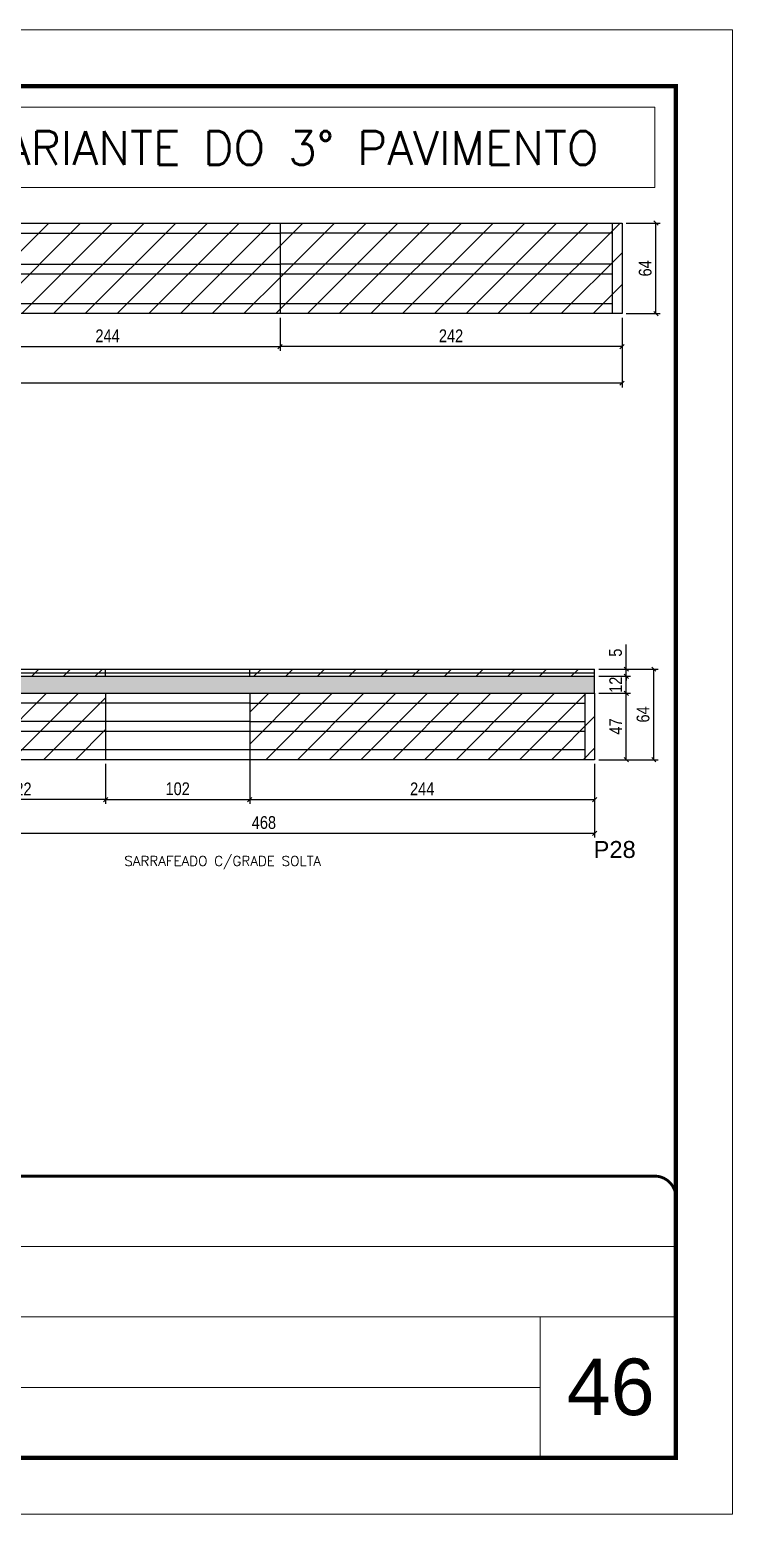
# Model space of a CAD drawing. Extents: x -10448 to -1189, y -11772 to 17235.
# Drawn here: x -7875 to -7378, y 3160 to 4210 of the extents above; entities that cross this region are included whole.
import ezdxf

# ---------------------------------------------------------------- set-up
doc = ezdxf.new("R2010")
doc.units = 0
doc.linetypes.add('CONTINUO', pattern=[0])
doc.linetypes.add('DASHED', pattern=[0.75, 0.5, -0.25])
for name, color, linetype in [('5', 5, 'Continuous'), ('COTA', 241, 'Continuous'), ('Painéis', 200, 'Continuous'), ('Reaproveitamento', 251, 'Continuous'), ('SARR_2.2x7', 40, 'Continuous'), ('SARR_EDITAR', 141, 'Continuous')]:
    doc.layers.add(name, color=color, linetype=linetype)
for name, color, linetype, lineweight in [('CARIMBO', 255, 'Continuous', 9), ('Folhas', 255, 'Continuous', 9), ('SARRAFO DE PRESSAO', 251, 'DASHED', 9), ('Texto Seção', 7, 'Continuous', 15)]:
    doc.layers.add(name, color=color, linetype=linetype, lineweight=lineweight)
doc.styles.add('ARIAL', font='arial.ttf')
doc.styles.add('COTA TECNICA-50', font='techl___.ttf', dxfattribs={"height": 9})
doc.styles.add('REGUA-120', font='ROMANS.shx', dxfattribs={"height": 15})
doc.styles.add('Romans', font='romans.shx')
doc.styles.get("Standard").update_dxf_attribs({"font": 'arial.ttf'})
doc.dimstyles.new('COTA PAINEL-50', dxfattribs={"dimtxt": 9, "dimasz": 3, "dimexe": 3, "dimexo": 3, "dimgap": 3, "dimtad": 1, "dimdec": 1, "dimzin": 12, "dimdsep": 46, "dimtxsty": 'COTA TECNICA-50', "dimblk1": 'OBLIQUE', "dimblk2": 'OBLIQUE', "dimsah": 1, "dimcen": 0.9, "dimclrd": 4, "dimclre": 4, "dimclrt": 240, "dimadec": 1, "dimazin": 3, "dimtfac": 1, "dimtdec": 1, "dimtmove": 0, "dimatfit": 3, "dimfxl": 1, "dimtolj": 1, "dimtzin": 12, "dimarcsym": 0})
pattern_1 = [(45, (-139469.283, -18395.978), (-11.2253202, 11.2253202), [])]
pattern_2 = [(45, (-139469.283, -18446.686), (-11.2253202, 11.2253202), [])]

# ---------------------------------------------------------------- blocks, each defined once
blk = doc.blocks.new('9999999999')
at = {"color": 30, "linetype": 'CONTINUO'}
for p, q in [((98564.6, 34379.6), (99584, 34379.6)), ((98564.6, 34329.8), (99488, 34329.8)), ((99584, 34329.8), (99488, 34329.8)), ((99488, 34329.8), (99488, 34230.2)), ((98564.6, 34280), (99488, 34280))]:
    blk.add_line(p, q, dxfattribs=at)
at = {"color": 30, "linetype": 'CONTINUO', "const_width": 2}
blk.add_lwpolyline([(99584, 34230.2), (99584, 34414.4, 0.414214), (99569, 34429.4), (98229, 34429.4, 0.414214), (98214, 34414.4), (98214, 34245.2, 0.414214), (98229, 34230.2), (99584, 34230.2)], format="xyb", dxfattribs=at)
at = {"layer": 'Folhas'}
blk.add_lwpolyline([(98139, 34190.2), (99624, 34190.2), (99624, 35240.2), (98139, 35240.2)], close=True, dxfattribs=at)
at = {"layer": 'Folhas', "color": 30, "const_width": 3}
blk.add_lwpolyline([(98214, 34230.2), (99584, 34230.2), (99584, 35200.2), (98214, 35200.2)], close=True, dxfattribs=at)
blk = doc.blocks.new('_Oblique')
at = {"color": 0, "linetype": 'ByBlock', "lineweight": -2}
blk.add_line((-0.5, -0.5), (0.5, 0.5), dxfattribs=at)
blk = doc.blocks.new('*D734')
at = {"layer": 'COTA', "color": 4, "linetype": 'ByBlock', "lineweight": -2, "transparency": 16777216}
for p, q in [((-7943.7, 3690.6), (-7943.7, 3662.4)), ((-7821.7, 3690.6), (-7821.7, 3662.4)), ((-7821.7, 3665.4), (-7943.7, 3665.4))]:
    blk.add_line(p, q, dxfattribs=at)
at = {"layer": 'Defpoints', "color": 0, "linetype": 'ByBlock', "transparency": 16777216}
for p in [(-7943.7, 3693.6), (-7821.7, 3693.6), (-7943.7, 3665.4)]:
    blk.add_point(p, dxfattribs=at)
at = {"layer": 'COTA', "color": 4, "linetype": 'ByBlock', "lineweight": -2, "transparency": 16777216, "xscale": 3, "yscale": 3, "zscale": 3, "rotation": 180}
blk.add_blockref('_Oblique', (-7943.7, 3665.4), dxfattribs=at)
at = {"layer": 'COTA', "color": 4, "linetype": 'ByBlock', "lineweight": -2, "transparency": 16777216, "xscale": 3, "yscale": 3, "zscale": 3}
blk.add_blockref('_Oblique', (-7821.7, 3665.4), dxfattribs=at)
at = {"layer": 'COTA', "color": 240, "linetype": 'ByBlock', "transparency": 16777216, "insert": (-7882.7, 3672.9), "char_height": 9, "attachment_point": 5, "style": 'COTA TECNICA-50'}
blk.add_mtext('\\A1;122', dxfattribs=at)
blk = doc.blocks.new('*D735')
at = {"layer": 'COTA', "color": 4, "linetype": 'ByBlock', "lineweight": -2, "transparency": 16777216}
for p, q in [((-7719.7, 3690.6), (-7719.7, 3662.4)), ((-7475.7, 3690.6), (-7475.7, 3662.4)), ((-7719.7, 3665.4), (-7475.7, 3665.4))]:
    blk.add_line(p, q, dxfattribs=at)
at = {"layer": 'Defpoints', "color": 0, "linetype": 'ByBlock', "transparency": 16777216}
for p in [(-7719.7, 3693.6), (-7475.7, 3693.6), (-7475.7, 3665.4)]:
    blk.add_point(p, dxfattribs=at)
at = {"layer": 'COTA', "color": 4, "linetype": 'ByBlock', "lineweight": -2, "transparency": 16777216, "xscale": 3, "yscale": 3, "zscale": 3, "rotation": 180}
blk.add_blockref('_Oblique', (-7719.7, 3665.4), dxfattribs=at)
at = {"layer": 'COTA', "color": 4, "linetype": 'ByBlock', "lineweight": -2, "transparency": 16777216, "xscale": 3, "yscale": 3, "zscale": 3}
blk.add_blockref('_Oblique', (-7475.7, 3665.4), dxfattribs=at)
at = {"layer": 'COTA', "color": 240, "linetype": 'ByBlock', "transparency": 16777216, "insert": (-7597.7, 3673), "char_height": 9, "attachment_point": 5, "style": 'COTA TECNICA-50'}
blk.add_mtext('\\A1;244', dxfattribs=at)
blk = doc.blocks.new('*D1820')
at = {"layer": 'COTA', "color": 4, "linetype": 'ByBlock', "lineweight": -2, "transparency": 16777216}
for p, q in [((-7943.7, 3690.6), (-7943.7, 3638.5)), ((-7475.7, 3690.6), (-7475.7, 3638.5)), ((-7475.7, 3641.5), (-7943.7, 3641.5))]:
    blk.add_line(p, q, dxfattribs=at)
at = {"layer": 'Defpoints', "color": 0, "linetype": 'ByBlock', "transparency": 16777216}
for p in [(-7943.7, 3693.6), (-7475.7, 3693.6), (-7943.7, 3641.5)]:
    blk.add_point(p, dxfattribs=at)
at = {"layer": 'COTA', "color": 4, "linetype": 'ByBlock', "lineweight": -2, "transparency": 16777216, "xscale": 3, "yscale": 3, "zscale": 3, "rotation": 180}
blk.add_blockref('_Oblique', (-7943.7, 3641.5), dxfattribs=at)
at = {"layer": 'COTA', "color": 4, "linetype": 'ByBlock', "lineweight": -2, "transparency": 16777216, "xscale": 3, "yscale": 3, "zscale": 3}
blk.add_blockref('_Oblique', (-7475.7, 3641.5), dxfattribs=at)
at = {"layer": 'COTA', "color": 240, "linetype": 'ByBlock', "transparency": 16777216, "insert": (-7709.7, 3649.1), "char_height": 9, "attachment_point": 5, "style": 'COTA TECNICA-50'}
blk.add_mtext('\\A1;468', dxfattribs=at)
blk = doc.blocks.new('*D739')
at = {"layer": 'COTA', "color": 4, "linetype": 'ByBlock', "lineweight": -2, "transparency": 16777216}
for p, q in [((-7698.3, 4006.1), (-7698.3, 3982.8)), ((-7456.3, 4006.1), (-7456.3, 3982.8)), ((-7456.3, 3985.8), (-7698.3, 3985.8))]:
    blk.add_line(p, q, dxfattribs=at)
at = {"layer": 'Defpoints', "color": 0, "linetype": 'ByBlock', "transparency": 16777216}
for p in [(-7698.3, 4009.1), (-7456.3, 4009.1), (-7698.3, 3985.8)]:
    blk.add_point(p, dxfattribs=at)
at = {"layer": 'COTA', "color": 4, "linetype": 'ByBlock', "lineweight": -2, "transparency": 16777216, "xscale": 3, "yscale": 3, "zscale": 3, "rotation": 180}
blk.add_blockref('_Oblique', (-7698.3, 3985.8), dxfattribs=at)
at = {"layer": 'COTA', "color": 4, "linetype": 'ByBlock', "lineweight": -2, "transparency": 16777216, "xscale": 3, "yscale": 3, "zscale": 3}
blk.add_blockref('_Oblique', (-7456.3, 3985.8), dxfattribs=at)
at = {"layer": 'COTA', "color": 240, "linetype": 'ByBlock', "transparency": 16777216, "insert": (-7577.3, 3993.4), "char_height": 9, "attachment_point": 5, "style": 'COTA TECNICA-50'}
blk.add_mtext('\\A1;242', dxfattribs=at)
blk = doc.blocks.new('*D741')
at = {"layer": 'COTA', "color": 4, "linetype": 'ByBlock', "lineweight": -2, "transparency": 16777216}
for p, q in [((-7942.3, 4006.1), (-7942.3, 3982.8)), ((-7698.3, 4006.1), (-7698.3, 3982.8)), ((-7942.3, 3985.8), (-7698.3, 3985.8))]:
    blk.add_line(p, q, dxfattribs=at)
at = {"layer": 'Defpoints', "color": 0, "linetype": 'ByBlock', "transparency": 16777216}
for p in [(-7942.3, 4009.1), (-7698.3, 4009.1), (-7698.3, 3985.8)]:
    blk.add_point(p, dxfattribs=at)
at = {"layer": 'COTA', "color": 4, "linetype": 'ByBlock', "lineweight": -2, "transparency": 16777216, "xscale": 3, "yscale": 3, "zscale": 3, "rotation": 180}
blk.add_blockref('_Oblique', (-7942.3, 3985.8), dxfattribs=at)
at = {"layer": 'COTA', "color": 4, "linetype": 'ByBlock', "lineweight": -2, "transparency": 16777216, "xscale": 3, "yscale": 3, "zscale": 3}
blk.add_blockref('_Oblique', (-7698.3, 3985.8), dxfattribs=at)
at = {"layer": 'COTA', "color": 240, "linetype": 'ByBlock', "transparency": 16777216, "insert": (-7820.3, 3993.4), "char_height": 9, "attachment_point": 5, "style": 'COTA TECNICA-50'}
blk.add_mtext('\\A1;244', dxfattribs=at)
blk = doc.blocks.new('*D1822')
at = {"layer": 'COTA', "color": 4, "linetype": 'ByBlock', "lineweight": -2, "transparency": 16777216}
for p, q in [((-8430.3, 4006.1), (-8430.3, 3956.9)), ((-7456.3, 4006.1), (-7456.3, 3956.9)), ((-7456.3, 3959.9), (-8430.3, 3959.9))]:
    blk.add_line(p, q, dxfattribs=at)
at = {"layer": 'Defpoints', "color": 0, "linetype": 'ByBlock', "transparency": 16777216}
for p in [(-8430.3, 4009.1), (-7456.3, 4009.1), (-8430.3, 3959.9)]:
    blk.add_point(p, dxfattribs=at)
at = {"layer": 'COTA', "color": 4, "linetype": 'ByBlock', "lineweight": -2, "transparency": 16777216, "xscale": 3, "yscale": 3, "zscale": 3, "rotation": 180}
blk.add_blockref('_Oblique', (-8430.3, 3959.9), dxfattribs=at)
at = {"layer": 'COTA', "color": 4, "linetype": 'ByBlock', "lineweight": -2, "transparency": 16777216, "xscale": 3, "yscale": 3, "zscale": 3}
blk.add_blockref('_Oblique', (-7456.3, 3959.9), dxfattribs=at)
at = {"layer": 'COTA', "color": 240, "linetype": 'ByBlock', "transparency": 16777216, "insert": (-7943.3, 3967.5), "char_height": 9, "attachment_point": 5, "style": 'COTA TECNICA-50'}
blk.add_mtext('\\A1;974', dxfattribs=at)
blk = doc.blocks.new('*D1814')
at = {"layer": 'COTA', "color": 4, "linetype": 'ByBlock', "lineweight": -2, "transparency": 16777216}
for p, q in [((-7453.3, 4073.1), (-7429.3, 4073.1)), ((-7432.3, 4009.1), (-7432.3, 4073.1)), ((-7453.3, 4009.1), (-7429.3, 4009.1))]:
    blk.add_line(p, q, dxfattribs=at)
at = {"layer": 'Defpoints', "color": 0, "linetype": 'ByBlock', "transparency": 16777216}
for p in [(-7456.3, 4073.1), (-7432.3, 4073.1), (-7456.3, 4009.1)]:
    blk.add_point(p, dxfattribs=at)
at = {"layer": 'COTA', "color": 4, "linetype": 'ByBlock', "lineweight": -2, "transparency": 16777216, "xscale": 3, "yscale": 3, "zscale": 3}
for p, rotation in [((-7432.3, 4073.1), 90), ((-7432.3, 4009.1), 270)]:
    blk.add_blockref('_Oblique', p, dxfattribs=dict(at, rotation=rotation))
at = {"layer": 'COTA', "color": 240, "linetype": 'ByBlock', "transparency": 16777216, "insert": (-7439.9, 4041.1), "char_height": 9, "attachment_point": 5, "rotation": 90, "style": 'COTA TECNICA-50'}
blk.add_mtext('\\A1;64', dxfattribs=at)
blk = doc.blocks.new('*D1805')
at = {"layer": 'COTA', "color": 4, "linetype": 'ByBlock', "lineweight": -2, "transparency": 16777216}
for p, q in [((-7472.7, 3740.6), (-7450.3, 3740.6)), ((-7453.3, 3693.6), (-7453.3, 3740.6)), ((-7472.7, 3693.6), (-7450.3, 3693.6))]:
    blk.add_line(p, q, dxfattribs=at)
at = {"layer": 'Defpoints', "color": 0, "linetype": 'ByBlock', "transparency": 16777216}
for p in [(-7475.7, 3740.6), (-7453.3, 3740.6), (-7475.7, 3693.6)]:
    blk.add_point(p, dxfattribs=at)
at = {"layer": 'COTA', "color": 4, "linetype": 'ByBlock', "lineweight": -2, "transparency": 16777216, "xscale": 3, "yscale": 3, "zscale": 3}
for p, rotation in [((-7453.3, 3740.6), 90), ((-7453.3, 3693.6), 270)]:
    blk.add_blockref('_Oblique', p, dxfattribs=dict(at, rotation=rotation))
at = {"layer": 'COTA', "color": 240, "linetype": 'ByBlock', "transparency": 16777216, "insert": (-7460.8, 3717.1), "char_height": 9, "attachment_point": 5, "rotation": 90, "style": 'COTA TECNICA-50'}
blk.add_mtext('\\A1;47', dxfattribs=at)
blk = doc.blocks.new('*D1806')
at = {"layer": 'COTA', "color": 4, "linetype": 'ByBlock', "lineweight": -2, "transparency": 16777216}
for p, q in [((-7472.7, 3752.6), (-7450.3, 3752.6)), ((-7453.3, 3740.6), (-7453.3, 3752.6)), ((-7472.7, 3740.6), (-7450.3, 3740.6))]:
    blk.add_line(p, q, dxfattribs=at)
at = {"layer": 'Defpoints', "color": 0, "linetype": 'ByBlock', "transparency": 16777216}
for p in [(-7475.7, 3752.6), (-7453.3, 3752.6), (-7475.7, 3740.6)]:
    blk.add_point(p, dxfattribs=at)
at = {"layer": 'COTA', "color": 4, "linetype": 'ByBlock', "lineweight": -2, "transparency": 16777216, "xscale": 3, "yscale": 3, "zscale": 3}
for p, rotation in [((-7453.3, 3752.6), 90), ((-7453.3, 3740.6), 270)]:
    blk.add_blockref('_Oblique', p, dxfattribs=dict(at, rotation=rotation))
at = {"layer": 'COTA', "color": 240, "linetype": 'ByBlock', "transparency": 16777216, "insert": (-7460.8, 3746.6), "char_height": 9, "attachment_point": 5, "rotation": 90, "style": 'COTA TECNICA-50'}
blk.add_mtext('\\A1;12', dxfattribs=at)
blk = doc.blocks.new('*D1807')
at = {"layer": 'COTA', "color": 4, "linetype": 'ByBlock', "lineweight": -2, "transparency": 16777216}
for p, q in [((-7453.3, 3757.6), (-7453.3, 3775.1)), ((-7472.7, 3757.6), (-7450.3, 3757.6)), ((-7472.7, 3752.6), (-7450.3, 3752.6)), ((-7453.3, 3752.6), (-7453.3, 3757.6)), ((-7453.3, 3752.6), (-7453.3, 3749.6))]:
    blk.add_line(p, q, dxfattribs=at)
at = {"layer": 'Defpoints', "color": 0, "linetype": 'ByBlock', "transparency": 16777216}
for p in [(-7475.7, 3757.6), (-7475.7, 3752.6), (-7453.3, 3757.6)]:
    blk.add_point(p, dxfattribs=at)
at = {"layer": 'COTA', "color": 4, "linetype": 'ByBlock', "lineweight": -2, "transparency": 16777216, "xscale": 3, "yscale": 3, "zscale": 3}
for p, rotation in [((-7453.3, 3757.6), 270), ((-7453.3, 3752.6), 90)]:
    blk.add_blockref('_Oblique', p, dxfattribs=dict(at, rotation=rotation))
at = {"layer": 'COTA', "color": 240, "linetype": 'ByBlock', "transparency": 16777216, "insert": (-7460.9, 3769.3), "char_height": 9, "attachment_point": 5, "rotation": 90, "style": 'COTA TECNICA-50'}
blk.add_mtext('\\A1;5', dxfattribs=at)
blk = doc.blocks.new('*D716')
at = {"layer": 'COTA', "color": 4, "linetype": 'ByBlock', "lineweight": -2, "transparency": 16777216}
for p, q in [((-7472.7, 3757.6), (-7430.8, 3757.6)), ((-7433.8, 3693.6), (-7433.8, 3757.6)), ((-7472.7, 3693.6), (-7430.8, 3693.6))]:
    blk.add_line(p, q, dxfattribs=at)
at = {"layer": 'Defpoints', "color": 0, "linetype": 'ByBlock', "transparency": 16777216}
for p in [(-7475.7, 3757.6), (-7433.8, 3757.6), (-7475.7, 3693.6)]:
    blk.add_point(p, dxfattribs=at)
at = {"layer": 'COTA', "color": 4, "linetype": 'ByBlock', "lineweight": -2, "transparency": 16777216, "xscale": 3, "yscale": 3, "zscale": 3}
for p, rotation in [((-7433.8, 3757.6), 90), ((-7433.8, 3693.6), 270)]:
    blk.add_blockref('_Oblique', p, dxfattribs=dict(at, rotation=rotation))
at = {"layer": 'COTA', "color": 240, "linetype": 'ByBlock', "transparency": 16777216, "insert": (-7441.4, 3725.6), "char_height": 9, "attachment_point": 5, "rotation": 90, "style": 'COTA TECNICA-50'}
blk.add_mtext('\\A1;64', dxfattribs=at)
blk = doc.blocks.new('*D1808')
at = {"layer": 'COTA', "color": 4, "linetype": 'ByBlock', "lineweight": -2, "transparency": 16777216}
for p, q in [((-7719.7, 3697.6), (-7719.7, 3662.4)), ((-7821.7, 3690.6), (-7821.7, 3662.4)), ((-7821.7, 3665.4), (-7719.7, 3665.4))]:
    blk.add_line(p, q, dxfattribs=at)
at = {"layer": 'Defpoints', "color": 0, "linetype": 'ByBlock', "transparency": 16777216}
for p in [(-7719.7, 3700.6), (-7821.7, 3693.6), (-7719.7, 3665.4)]:
    blk.add_point(p, dxfattribs=at)
at = {"layer": 'COTA', "color": 4, "linetype": 'ByBlock', "lineweight": -2, "transparency": 16777216, "xscale": 3, "yscale": 3, "zscale": 3, "rotation": 180}
blk.add_blockref('_Oblique', (-7821.7, 3665.4), dxfattribs=at)
at = {"layer": 'COTA', "color": 4, "linetype": 'ByBlock', "lineweight": -2, "transparency": 16777216, "xscale": 3, "yscale": 3, "zscale": 3}
blk.add_blockref('_Oblique', (-7719.7, 3665.4), dxfattribs=at)
at = {"layer": 'COTA', "color": 240, "linetype": 'ByBlock', "transparency": 16777216, "insert": (-7770.7, 3673), "char_height": 9, "attachment_point": 5, "style": 'COTA TECNICA-50'}
blk.add_mtext('\\A1;102', dxfattribs=at)

msp = doc.modelspace()

# ---------------------------------------------------------------- hatches: boundary and pattern name
at = {"layer": 'COTA', "linetype": 'ByBlock'}
h = msp.add_hatch(dxfattribs=at)
h.set_pattern_fill('AR-CONC', color=256, scale=0.03)
h.set_pattern_definition([(50, (-141067.7827, -25287.428), (5.46554007, -0.47817257), [0.5715, -6.2865]), (355, (-141067.7827, -25287.428), (-1.05730264, 5.73170536), [0.4572, -5.02921753]), (100.4514447, (-141067.327, -25287.468), (4.40823741, 5.25353256), [0.48570026, -5.34270734]), (46.1842, (-141067.783, -25285.904), (8.13237123, -1.26126984), [0.85725, -9.42975]), (96.6355576, (-141067.105, -25286.009), (7.122124, 7.42278374), [0.7285507, -8.01406824]), (351.184151, (-141067.783, -25285.904), (7.122124, 7.42278374), [0.685799, -7.54379196]), (21, (-141067.0207, -25286.285), (4.54843174, -3.06795595), [0.5715, -6.2865]), (326, (-141067.0207, -25286.285), (1.85406085, 5.52563898), [0.4572, -5.0292]), (71.451445, (-141066.6417, -25286.541), (6.40249258, 2.45768307), [0.48570026, -5.34269813]), (37.5, (-141067.7827, -25287.4282), (0.092658098, 2.536651166), [0, -4.96824, 0, -5.1054, 0, -5.04825]), (7.5, (-141067.7827, -25287.4282), (2.004589875, 3.005417245), [0, -2.91084, 0, -4.85394, 0, -1.92405]), (327.5, (-141069.482, -25287.4282), (4.067717855, -0.17186232), [0, -1.905, 0, -5.9436, 0, -7.8867]), (317.5, (-141070.244, -25287.428), (4.44387544, 0.76279473), [0, -2.4765, 0, -3.94716, 0, -5.6007])])
h.paths.add_polyline_path([(-7943.69, 3740.57), (-7475.69, 3740.57), (-7475.69, 3752.57), (-7943.69, 3752.57), (-7943.69, 3757.57), (-7962.28, 3757.57), (-7962.28, 3752.57), (-8430.28, 3752.57), (-8430.28, 3740.57), (-7962.28, 3740.57), (-7962.28, 3693.57), (-7943.69, 3693.57)])
at = {"layer": 'Reaproveitamento', "linetype": 'ByBlock'}
h = msp.add_hatch(dxfattribs=at)
h.set_pattern_fill('ANSI31', color=256, scale=5)
h.set_pattern_definition(pattern_2)
h.paths.add_polyline_path([(-7698.28, 4009.09), (-7698.28, 4073.09), (-7942.28, 4073.09), (-7942.28, 4009.09)])
h = msp.add_hatch(dxfattribs=at)
h.set_pattern_fill('ANSI31', color=256, scale=5)
h.set_pattern_definition(pattern_2)
h.paths.add_polyline_path([(-7698.28, 4073.09), (-7698.28, 4009.09), (-7456.28, 4009.09), (-7456.28, 4073.09)])
h = msp.add_hatch(dxfattribs=at)
h.set_pattern_fill('ANSI31', color=256, scale=5)
h.set_pattern_definition(pattern_1)
h.paths.add_polyline_path([(-7943.69, 3757.57), (-7943.69, 3752.57), (-7821.69, 3752.57), (-7821.69, 3757.57)])
h = msp.add_hatch(dxfattribs=at)
h.set_pattern_fill('ANSI31', color=256, scale=5)
h.set_pattern_definition(pattern_1)
h.paths.add_polyline_path([(-7719.69, 3757.57), (-7719.69, 3752.57), (-7475.69, 3752.57), (-7475.69, 3757.57)])
h = msp.add_hatch(dxfattribs=at)
h.set_pattern_fill('ANSI31', color=256, scale=5)
h.set_pattern_definition(pattern_1)
h.paths.add_polyline_path([(-7821.69, 3693.57), (-7821.69, 3740.57), (-7943.69, 3740.57), (-7943.69, 3693.57)])
h = msp.add_hatch(dxfattribs=at)
h.set_pattern_fill('ANSI31', color=256, scale=5)
h.set_pattern_definition(pattern_1)
h.paths.add_polyline_path([(-7475.69, 3693.57), (-7475.69, 3740.57), (-7719.69, 3740.57), (-7719.69, 3693.57)])

# ---------------------------------------------------------------- linework, layer by layer
at = {"layer": 'COTA', "linetype": 'ByBlock'}
msp.add_line((-7475.69, 3740.57), (-7475.69, 3752.57), dxfattribs=at)
at = {"layer": 'Painéis', "linetype": 'Continuous'}
for p, q in [((-7942.28, 4073.09), (-7456.28, 4073.09)), ((-7698.28, 4073.09), (-7698.28, 4009.09)), ((-7456.28, 4073.09), (-7456.28, 4009.09)), ((-7456.28, 4009.09), (-7942.28, 4009.09)), ((-7821.69, 3752.57), (-7821.69, 3757.57)), ((-7719.69, 3752.57), (-7719.69, 3757.57)), ((-7475.69, 3752.57), (-7475.69, 3757.57)), ((-7821.69, 3740.57), (-7821.69, 3693.57)), ((-7719.69, 3740.57), (-7719.69, 3693.57)), ((-7475.69, 3740.57), (-7475.69, 3693.57))]:
    msp.add_line(p, q, dxfattribs=at)
for points in [[(-7943.69, 3757.57), (-7475.69, 3757.57)], [(-7943.69, 3752.57), (-7475.69, 3752.57)], [(-7943.69, 3740.57), (-7475.69, 3740.57)], [(-7475.69, 3693.57), (-7943.69, 3693.57)]]:
    msp.add_lwpolyline(points, dxfattribs=at)
at = {"layer": 'SARR_2.2x7', "linetype": 'Continuous'}
for p, q in [((-7463.28, 4066.09), (-7698.28, 4066.09)), ((-7463.28, 4073.09), (-7463.28, 4009.09)), ((-7463.28, 4044.09), (-7698.28, 4044.09)), ((-7463.28, 4037.09), (-7698.28, 4037.09)), ((-7463.28, 4016.09), (-7698.28, 4016.09)), ((-7482.69, 3740.57), (-7482.69, 3693.57)), ((-7821.69, 3733.57), (-7936.69, 3733.57)), ((-7719.69, 3733.57), (-7821.69, 3733.57)), ((-7821.69, 3720.57), (-7936.69, 3720.57)), ((-7719.69, 3720.57), (-7821.69, 3720.57)), ((-7821.69, 3713.57), (-7936.69, 3713.57)), ((-7719.69, 3713.57), (-7821.69, 3713.57)), ((-7821.69, 3700.57), (-7936.69, 3700.57)), ((-7719.69, 3700.57), (-7821.69, 3700.57))]:
    msp.add_line(p, q, dxfattribs=at)
for points in [[(-7942.28, 4066.09), (-7698.28, 4066.09)], [(-7942.28, 4044.09), (-7698.28, 4044.09)], [(-7698.28, 4037.09), (-7942.28, 4037.09)], [(-7698.28, 4016.09), (-7942.28, 4016.09)], [(-7719.69, 3733.57), (-7482.69, 3733.57)], [(-7719.69, 3720.57), (-7482.69, 3720.57)], [(-7482.69, 3713.57), (-7719.69, 3713.57)], [(-7482.69, 3700.57), (-7719.69, 3700.57)]]:
    msp.add_lwpolyline(points, dxfattribs=at)
at = {"layer": 'SARR_EDITAR', "linetype": 'Continuous'}
for points in [[(-7943.69, 3755.07), (-7821.69, 3755.07)], [(-7821.69, 3755.07), (-7475.69, 3755.07)]]:
    msp.add_lwpolyline(points, dxfattribs=at)
at = {"layer": 'Texto Seção'}
msp.add_lwpolyline([(-7955.17, 4155.01), (-7433.18, 4155.01), (-7433.18, 4098.33), (-7955.17, 4098.33)], close=True, dxfattribs=at)

# ---------------------------------------------------------------- block references
at = {"layer": 'SARRAFO DE PRESSAO', "color": 6, "linetype": 'ByBlock'}
msp.add_blockref('9999999999', (-107002.26, -31030.3), dxfattribs=at)

# ---------------------------------------------------------------- texts
at = {"layer": '5', "linetype": 'Continuous'}
msp.add_text('P28', height=12, rotation=359.99996, dxfattribs=at).set_placement((-7476.44, 3624.1))
at = {"layer": 'CARIMBO', "style": 'ARIAL'}
msp.add_text('46', height=40, dxfattribs=at).set_placement((-7495.42, 3230.05))
at = {"layer": 'Painéis', "color": 1, "insert": (-7738.85, 3620.8), "char_height": 7, "attachment_point": 5, "style": 'Romans'}
msp.add_mtext('\\A1;SARRAFEADO C/GRADE SOLTA', dxfattribs=at)
at = {"layer": 'Texto Seção', "insert": (-8012.29, 4114.44), "char_height": 23.7362, "width": 640.4194, "attachment_point": 7, "style": 'REGUA-120'}
msp.add_mtext('\\pxqc,t6;^JVARIANTE DO 3° PAVIMENTO', dxfattribs=at)

# ---------------------------------------------------------------- dimensions: what is measured, and where the dimension line sits
at = {"layer": 'COTA', "linetype": 'ByBlock'}
for base, p1, p2, angle, picture, middle in [((-7432.28, 4073.09), (-7456.28, 4009.09), (-7456.28, 4073.09), 90, '*D1814', (-7439.87, 4041.09)), ((-8430.28, 3959.92), (-7456.28, 4009.09), (-8430.28, 4009.09), 180, '*D1822', (-7943.28, 3967.51)), ((-7453.28, 3757.57), (-7475.69, 3752.57), (-7475.69, 3757.57), 90, '*D1807', (-7460.88, 3769.32)), ((-7433.78, 3757.57), (-7475.69, 3693.57), (-7475.69, 3757.57), 90, '*D716', (-7441.37, 3725.57)), ((-7453.28, 3740.57), (-7475.69, 3693.57), (-7475.69, 3740.57), 90, '*D1805', (-7460.85, 3717.07))]:
    dim = msp.add_linear_dim(base=base, p1=p1, p2=p2, angle=angle, dimstyle='COTA PAINEL-50', dxfattribs=at)
    dim.commit()
    dim.dimension.update_dxf_attribs({"geometry": picture, "text_midpoint": middle})
for base, p1, p2, picture, middle in [((-7698.28, 3985.82), (-7942.28, 4009.09), (-7698.28, 4009.09), '*D741', (-7820.28, 3985.82)), ((-7475.69, 3665.39), (-7719.69, 3693.57), (-7475.69, 3693.57), '*D735', (-7597.69, 3665.39))]:
    dim = msp.add_linear_dim(base=base, p1=p1, p2=p2, angle=180, dimstyle='COTA PAINEL-50', override={"dimarcsym": 1}, dxfattribs=at)
    dim.commit()
    dim.dimension.update_dxf_attribs({"geometry": picture, "text_midpoint": middle, "dimtype": 160})
for base, p1, p2, picture, middle in [((-7698.28, 3985.82), (-7456.28, 4009.09), (-7698.28, 4009.09), '*D739', (-7577.28, 3993.39)), ((-7943.69, 3665.39), (-7821.69, 3693.57), (-7943.69, 3693.57), '*D734', (-7882.69, 3672.95)), ((-7943.69, 3641.47), (-7475.69, 3693.57), (-7943.69, 3693.57), '*D1820', (-7709.69, 3649.08))]:
    dim = msp.add_linear_dim(base=base, p1=p1, p2=p2, angle=180, dimstyle='COTA PAINEL-50', override={"dimarcsym": 1}, dxfattribs=at)
    dim.commit()
    dim.dimension.update_dxf_attribs({"geometry": picture, "text_midpoint": middle})
dim = msp.add_linear_dim(base=(-7453.28, 3752.57), p1=(-7475.69, 3740.57), p2=(-7475.69, 3752.57), angle=90, dimstyle='COTA PAINEL-50', dxfattribs=at)
dim.commit()
dim.dimension.update_dxf_attribs({"geometry": '*D1806', "text_midpoint": (-7453.28, 3746.57), "dimtype": 160})
dim = msp.add_linear_dim(base=(-7719.69, 3665.39), p1=(-7821.69, 3693.57), p2=(-7719.69, 3700.57), dimstyle='COTA PAINEL-50', dxfattribs=at)
dim.commit()
dim.dimension.update_dxf_attribs({"geometry": '*D1808', "text_midpoint": (-7770.69, 3672.99)})

doc.saveas('drawing.dxf')
